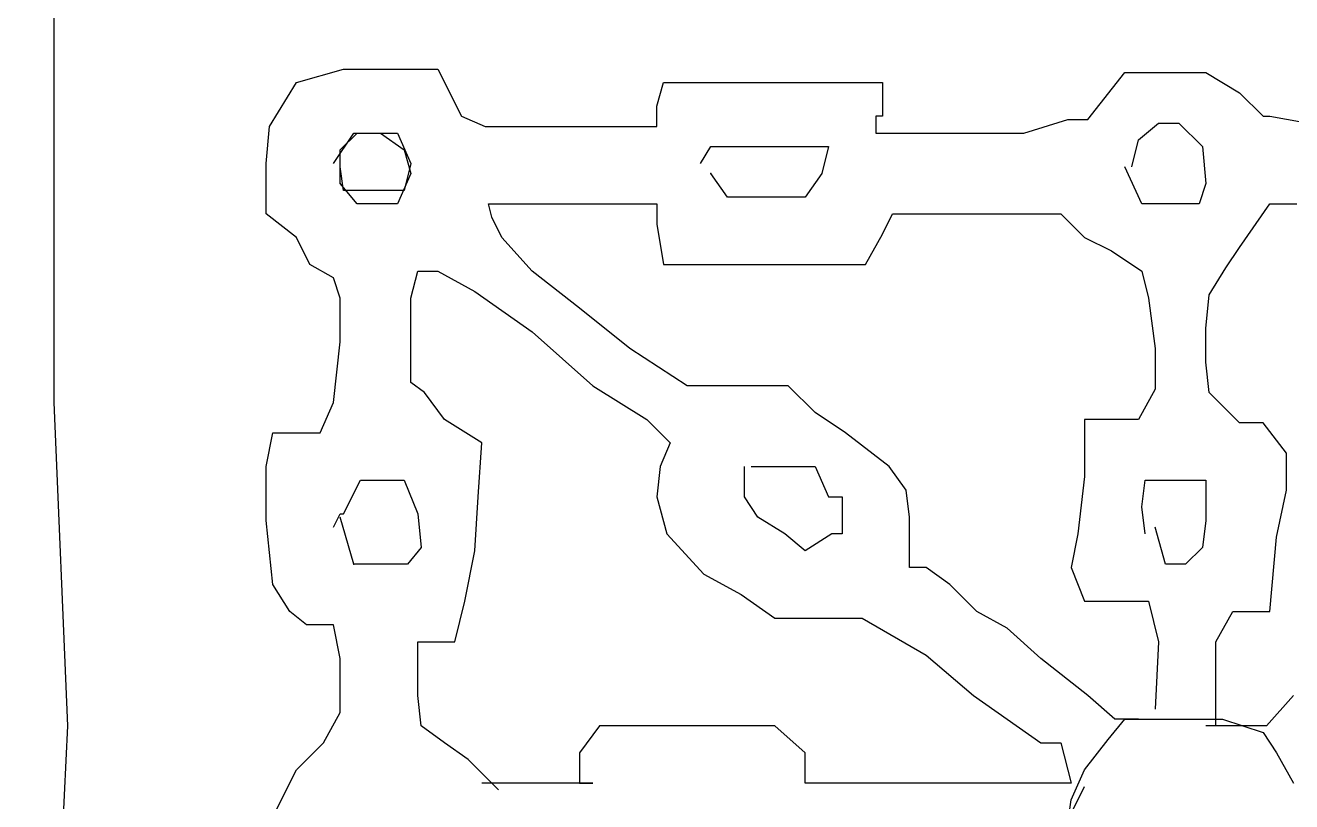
# Model space of a CAD drawing. Extents: x 747954 to 748544, y 4317181 to 4318208.
# Drawn here: x 747992.015 to 747995.775, y 4318045.205 to 4318047.51 of the extents above; entities that cross this region are included whole.
import ezdxf

# ---------------------------------------------------------------- set-up
doc = ezdxf.new("R2010")
doc.units = 0
doc.layers.get('0').update_dxf_attribs({"linetype": 'CONTINUOUS'})

msp = doc.modelspace()

# ---------------------------------------------------------------- linework, layer by layer
at = {"color": 0, "linetype": 'CONTINUOUS'}
for p, q in [((747992.1, 4318047.97), (747992.1, 4318047.32)), ((747992.1, 4318047.97), (747992.1, 4318047.32)), ((747992.82, 4318047.34), (747992.96, 4318047.38)), ((747992.82, 4318047.34), (747992.96, 4318047.38)), ((747992.96, 4318047.38), (747993.09, 4318047.38)), ((747992.96, 4318047.38), (747993.09, 4318047.38)), ((747993.09, 4318047.38), (747993.24, 4318047.38)), ((747993.09, 4318047.38), (747993.24, 4318047.38)), ((747993.24, 4318047.38), (747993.31, 4318047.24)), ((747993.24, 4318047.38), (747993.31, 4318047.24)), ((747995.17, 4318047.23), (747995.28, 4318047.37)), ((747995.17, 4318047.23), (747995.28, 4318047.37)), ((747995.28, 4318047.37), (747995.4, 4318047.37)), ((747995.28, 4318047.37), (747995.4, 4318047.37)), ((747995.4, 4318047.37), (747995.52, 4318047.37)), ((747995.4, 4318047.37), (747995.52, 4318047.37)), ((747995.52, 4318047.37), (747995.62, 4318047.31)), ((747995.52, 4318047.37), (747995.62, 4318047.31)), ((747992.1, 4318047.32), (747992.1, 4318046.39)), ((747992.1, 4318047.32), (747992.1, 4318046.39)), ((747992.74, 4318047.21), (747992.82, 4318047.34)), ((747992.74, 4318047.21), (747992.82, 4318047.34)), ((747993.89, 4318047.27), (747993.91, 4318047.34)), ((747993.89, 4318047.27), (747993.91, 4318047.34)), ((747993.91, 4318047.34), (747993.98, 4318047.34)), ((747993.91, 4318047.34), (747993.98, 4318047.34)), ((747993.98, 4318047.34), (747994.14, 4318047.34)), ((747993.98, 4318047.34), (747994.14, 4318047.34)), ((747994.14, 4318047.34), (747994.27, 4318047.34)), ((747994.14, 4318047.34), (747994.27, 4318047.34)), ((747994.27, 4318047.34), (747994.4, 4318047.34)), ((747994.27, 4318047.34), (747994.4, 4318047.34)), ((747994.4, 4318047.34), (747994.5, 4318047.34)), ((747994.4, 4318047.34), (747994.5, 4318047.34)), ((747994.5, 4318047.34), (747994.56, 4318047.34)), ((747994.5, 4318047.34), (747994.56, 4318047.34)), ((747994.56, 4318047.34), (747994.56, 4318047.24)), ((747994.56, 4318047.34), (747994.56, 4318047.24)), ((747995.62, 4318047.31), (747995.69, 4318047.24)), ((747995.62, 4318047.31), (747995.69, 4318047.24)), ((747993.89, 4318047.21), (747993.89, 4318047.27)), ((747993.89, 4318047.21), (747993.89, 4318047.27)), ((747992.73, 4318047.1), (747992.74, 4318047.21)), ((747992.73, 4318047.1), (747992.74, 4318047.21)), ((747993.31, 4318047.24), (747993.38, 4318047.21)), ((747993.31, 4318047.24), (747993.38, 4318047.21)), ((747993.38, 4318047.21), (747993.5, 4318047.21)), ((747993.38, 4318047.21), (747993.5, 4318047.21)), ((747993.5, 4318047.21), (747993.64, 4318047.21)), ((747993.5, 4318047.21), (747993.64, 4318047.21)), ((747993.64, 4318047.21), (747993.8, 4318047.21)), ((747993.64, 4318047.21), (747993.8, 4318047.21)), ((747993.8, 4318047.21), (747993.89, 4318047.21)), ((747993.8, 4318047.21), (747993.89, 4318047.21)), ((747994.56, 4318047.24), (747994.54, 4318047.24)), ((747994.54, 4318047.24), (747994.54, 4318047.19)), ((747994.56, 4318047.24), (747994.54, 4318047.24)), ((747994.54, 4318047.24), (747994.54, 4318047.19)), ((747994.98, 4318047.19), (747995.11, 4318047.23)), ((747994.98, 4318047.19), (747995.11, 4318047.23)), ((747995.11, 4318047.23), (747995.17, 4318047.23)), ((747995.11, 4318047.23), (747995.17, 4318047.23)), ((747995.32, 4318047.17), (747995.38, 4318047.22)), ((747995.32, 4318047.17), (747995.38, 4318047.22)), ((747995.38, 4318047.22), (747995.44, 4318047.22)), ((747995.38, 4318047.22), (747995.44, 4318047.22)), ((747995.44, 4318047.22), (747995.51, 4318047.15)), ((747995.44, 4318047.22), (747995.51, 4318047.15)), ((747995.69, 4318047.24), (747995.71, 4318047.24)), ((747995.69, 4318047.24), (747995.71, 4318047.24)), ((747995.71, 4318047.24), (747995.88, 4318047.21)), ((747995.71, 4318047.24), (747995.88, 4318047.21)), ((747992.93, 4318047.1), (747992.99, 4318047.19)), ((747992.93, 4318047.1), (747992.99, 4318047.19)), ((747992.95, 4318047.14), (747993, 4318047.19)), ((747992.95, 4318047.14), (747993, 4318047.19)), ((747992.99, 4318047.19), (747993.04, 4318047.19)), ((747992.99, 4318047.19), (747993.04, 4318047.19)), ((747993, 4318047.19), (747993.07, 4318047.19)), ((747993, 4318047.19), (747993.07, 4318047.19)), ((747993.04, 4318047.19), (747993.12, 4318047.19)), ((747993.04, 4318047.19), (747993.12, 4318047.19)), ((747993.07, 4318047.19), (747993.14, 4318047.14)), ((747993.07, 4318047.19), (747993.14, 4318047.14)), ((747993.12, 4318047.19), (747993.16, 4318047.1)), ((747993.12, 4318047.19), (747993.16, 4318047.1)), ((747994.54, 4318047.19), (747994.69, 4318047.19)), ((747994.54, 4318047.19), (747994.69, 4318047.19)), ((747994.69, 4318047.19), (747994.87, 4318047.19)), ((747994.69, 4318047.19), (747994.87, 4318047.19)), ((747994.87, 4318047.19), (747994.98, 4318047.19)), ((747994.87, 4318047.19), (747994.98, 4318047.19)), ((747995.3, 4318047.09), (747995.32, 4318047.17)), ((747995.3, 4318047.09), (747995.32, 4318047.17)), ((747992.95, 4318047.04), (747992.95, 4318047.14)), ((747992.95, 4318047.09), (747992.95, 4318047.14)), ((747992.95, 4318047.04), (747992.95, 4318047.14)), ((747992.95, 4318047.09), (747992.95, 4318047.14)), ((747993.14, 4318047.14), (747993.16, 4318047.07)), ((747993.14, 4318047.14), (747993.16, 4318047.07)), ((747994.02, 4318047.1), (747994.05, 4318047.15)), ((747994.02, 4318047.1), (747994.05, 4318047.15)), ((747994.05, 4318047.15), (747994.11, 4318047.15)), ((747994.05, 4318047.15), (747994.11, 4318047.15)), ((747994.11, 4318047.15), (747994.21, 4318047.15)), ((747994.11, 4318047.15), (747994.21, 4318047.15)), ((747994.21, 4318047.15), (747994.34, 4318047.15)), ((747994.21, 4318047.15), (747994.34, 4318047.15)), ((747994.34, 4318047.15), (747994.4, 4318047.15)), ((747994.34, 4318047.15), (747994.4, 4318047.15)), ((747994.4, 4318047.15), (747994.38, 4318047.07)), ((747994.4, 4318047.15), (747994.38, 4318047.07)), ((747995.51, 4318047.15), (747995.52, 4318047.04)), ((747995.51, 4318047.15), (747995.52, 4318047.04)), ((747992.73, 4318046.95), (747992.73, 4318047.1)), ((747992.73, 4318046.95), (747992.73, 4318047.1)), ((747993.16, 4318047.1), (747993.14, 4318047.02)), ((747993.16, 4318047.1), (747993.14, 4318047.02)), ((747992.96, 4318047.02), (747992.95, 4318047.09)), ((747992.96, 4318047.02), (747992.95, 4318047.09)), ((747993.16, 4318047.07), (747993.12, 4318046.98)), ((747993.16, 4318047.07), (747993.12, 4318046.98)), ((747994.1, 4318047), (747994.05, 4318047.07)), ((747994.1, 4318047), (747994.05, 4318047.07)), ((747994.38, 4318047.07), (747994.33, 4318047)), ((747994.38, 4318047.07), (747994.33, 4318047)), ((747995.33, 4318046.98), (747995.28, 4318047.09)), ((747995.33, 4318046.98), (747995.28, 4318047.09)), ((747993, 4318046.98), (747992.95, 4318047.04)), ((747993, 4318046.98), (747992.95, 4318047.04)), ((747993, 4318047.02), (747992.96, 4318047.02)), ((747993, 4318047.02), (747992.96, 4318047.02)), ((747993.04, 4318047.02), (747993, 4318047.02)), ((747993.04, 4318047.02), (747993, 4318047.02)), ((747993.1, 4318047.02), (747993.04, 4318047.02)), ((747993.1, 4318047.02), (747993.04, 4318047.02)), ((747993.14, 4318047.02), (747993.1, 4318047.02)), ((747993.14, 4318047.02), (747993.1, 4318047.02)), ((747995.52, 4318047.04), (747995.5, 4318046.98)), ((747995.52, 4318047.04), (747995.5, 4318046.98)), ((747994.13, 4318047), (747994.1, 4318047)), ((747994.13, 4318047), (747994.1, 4318047)), ((747994.23, 4318047), (747994.13, 4318047)), ((747994.23, 4318047), (747994.13, 4318047)), ((747994.33, 4318047), (747994.23, 4318047)), ((747994.33, 4318047), (747994.23, 4318047)), ((747992.82, 4318046.88), (747992.73, 4318046.95)), ((747992.82, 4318046.88), (747992.73, 4318046.95)), ((747993.05, 4318046.98), (747993, 4318046.98)), ((747993.05, 4318046.98), (747993, 4318046.98)), ((747993.12, 4318046.98), (747993.05, 4318046.98)), ((747993.12, 4318046.98), (747993.05, 4318046.98)), ((747993.4, 4318046.94), (747993.39, 4318046.98)), ((747993.39, 4318046.98), (747993.54, 4318046.98)), ((747993.4, 4318046.94), (747993.39, 4318046.98)), ((747993.39, 4318046.98), (747993.54, 4318046.98)), ((747993.54, 4318046.98), (747993.72, 4318046.98)), ((747993.54, 4318046.98), (747993.72, 4318046.98)), ((747993.72, 4318046.98), (747993.84, 4318046.98)), ((747993.72, 4318046.98), (747993.84, 4318046.98)), ((747993.84, 4318046.98), (747993.89, 4318046.98)), ((747993.84, 4318046.98), (747993.89, 4318046.98)), ((747993.89, 4318046.98), (747993.89, 4318046.92)), ((747993.89, 4318046.98), (747993.89, 4318046.92)), ((747994.56, 4318046.89), (747994.59, 4318046.95)), ((747994.56, 4318046.89), (747994.59, 4318046.95)), ((747994.59, 4318046.95), (747994.72, 4318046.95)), ((747994.59, 4318046.95), (747994.72, 4318046.95)), ((747994.72, 4318046.95), (747994.88, 4318046.95)), ((747994.72, 4318046.95), (747994.88, 4318046.95)), ((747994.88, 4318046.95), (747995, 4318046.95)), ((747994.88, 4318046.95), (747995, 4318046.95)), ((747995, 4318046.95), (747995.09, 4318046.95)), ((747995, 4318046.95), (747995.09, 4318046.95)), ((747995.09, 4318046.95), (747995.16, 4318046.88)), ((747995.09, 4318046.95), (747995.16, 4318046.88)), ((747995.35, 4318046.98), (747995.33, 4318046.98)), ((747995.35, 4318046.98), (747995.33, 4318046.98)), ((747995.43, 4318046.98), (747995.35, 4318046.98)), ((747995.43, 4318046.98), (747995.35, 4318046.98)), ((747995.5, 4318046.98), (747995.43, 4318046.98)), ((747995.5, 4318046.98), (747995.43, 4318046.98)), ((747995.62, 4318046.85), (747995.71, 4318046.98)), ((747995.62, 4318046.85), (747995.71, 4318046.98)), ((747995.71, 4318046.98), (747995.79, 4318046.98)), ((747995.71, 4318046.98), (747995.79, 4318046.98)), ((747993.43, 4318046.88), (747993.4, 4318046.94)), ((747993.43, 4318046.88), (747993.4, 4318046.94)), ((747993.89, 4318046.92), (747993.91, 4318046.8)), ((747993.89, 4318046.92), (747993.91, 4318046.8)), ((747992.86, 4318046.8), (747992.82, 4318046.88)), ((747992.86, 4318046.8), (747992.82, 4318046.88)), ((747993.52, 4318046.78), (747993.43, 4318046.88)), ((747993.52, 4318046.78), (747993.43, 4318046.88)), ((747994.51, 4318046.8), (747994.56, 4318046.89)), ((747994.51, 4318046.8), (747994.56, 4318046.89)), ((747995.16, 4318046.88), (747995.24, 4318046.84)), ((747995.16, 4318046.88), (747995.24, 4318046.84)), ((747995.24, 4318046.84), (747995.33, 4318046.78)), ((747995.24, 4318046.84), (747995.33, 4318046.78)), ((747995.58, 4318046.79), (747995.62, 4318046.85)), ((747995.58, 4318046.79), (747995.62, 4318046.85)), ((747992.93, 4318046.76), (747992.86, 4318046.8)), ((747992.93, 4318046.76), (747992.86, 4318046.8)), ((747993.91, 4318046.8), (747994, 4318046.8)), ((747993.91, 4318046.8), (747994, 4318046.8)), ((747994, 4318046.8), (747994.21, 4318046.8)), ((747994, 4318046.8), (747994.21, 4318046.8)), ((747994.21, 4318046.8), (747994.31, 4318046.8)), ((747994.21, 4318046.8), (747994.31, 4318046.8)), ((747994.31, 4318046.8), (747994.44, 4318046.8)), ((747994.31, 4318046.8), (747994.44, 4318046.8)), ((747994.44, 4318046.8), (747994.51, 4318046.8)), ((747994.44, 4318046.8), (747994.51, 4318046.8)), ((747992.95, 4318046.7), (747992.93, 4318046.76)), ((747992.95, 4318046.7), (747992.93, 4318046.76)), ((747993.16, 4318046.7), (747993.18, 4318046.78)), ((747993.16, 4318046.7), (747993.18, 4318046.78)), ((747993.18, 4318046.78), (747993.24, 4318046.78)), ((747993.18, 4318046.78), (747993.24, 4318046.78)), ((747993.24, 4318046.78), (747993.35, 4318046.72)), ((747993.24, 4318046.78), (747993.35, 4318046.72)), ((747993.66, 4318046.67), (747993.52, 4318046.78)), ((747993.66, 4318046.67), (747993.52, 4318046.78)), ((747995.33, 4318046.78), (747995.35, 4318046.7)), ((747995.33, 4318046.78), (747995.35, 4318046.7)), ((747995.53, 4318046.71), (747995.58, 4318046.79)), ((747995.53, 4318046.71), (747995.58, 4318046.79)), ((747993.35, 4318046.72), (747993.52, 4318046.6)), ((747993.35, 4318046.72), (747993.52, 4318046.6)), ((747992.95, 4318046.57), (747992.95, 4318046.7)), ((747992.95, 4318046.57), (747992.95, 4318046.7)), ((747993.16, 4318046.57), (747993.16, 4318046.7)), ((747993.16, 4318046.57), (747993.16, 4318046.7)), ((747995.35, 4318046.7), (747995.37, 4318046.55)), ((747995.35, 4318046.7), (747995.37, 4318046.55)), ((747995.52, 4318046.61), (747995.53, 4318046.71)), ((747995.52, 4318046.61), (747995.53, 4318046.71)), ((747993.81, 4318046.55), (747993.66, 4318046.67)), ((747993.81, 4318046.55), (747993.66, 4318046.67)), ((747995.52, 4318046.51), (747995.52, 4318046.61)), ((747995.52, 4318046.51), (747995.52, 4318046.61)), ((747992.93, 4318046.39), (747992.95, 4318046.57)), ((747992.93, 4318046.39), (747992.95, 4318046.57)), ((747993.16, 4318046.45), (747993.16, 4318046.57)), ((747993.16, 4318046.45), (747993.16, 4318046.57)), ((747993.52, 4318046.6), (747993.7, 4318046.44)), ((747993.52, 4318046.6), (747993.7, 4318046.44)), ((747993.98, 4318046.44), (747993.81, 4318046.55)), ((747993.98, 4318046.44), (747993.81, 4318046.55)), ((747995.37, 4318046.55), (747995.37, 4318046.43)), ((747995.37, 4318046.55), (747995.37, 4318046.43)), ((747995.53, 4318046.42), (747995.52, 4318046.51)), ((747995.53, 4318046.42), (747995.52, 4318046.51)), ((747993.2, 4318046.42), (747993.16, 4318046.45)), ((747993.2, 4318046.42), (747993.16, 4318046.45)), ((747993.26, 4318046.34), (747993.2, 4318046.42)), ((747993.26, 4318046.34), (747993.2, 4318046.42)), ((747993.7, 4318046.44), (747993.86, 4318046.34)), ((747993.7, 4318046.44), (747993.86, 4318046.34)), ((747994.05, 4318046.44), (747993.98, 4318046.44)), ((747994.05, 4318046.44), (747993.98, 4318046.44)), ((747994.11, 4318046.44), (747994.05, 4318046.44)), ((747994.11, 4318046.44), (747994.05, 4318046.44)), ((747994.2, 4318046.44), (747994.11, 4318046.44)), ((747994.2, 4318046.44), (747994.11, 4318046.44)), ((747994.28, 4318046.44), (747994.2, 4318046.44)), ((747994.28, 4318046.44), (747994.2, 4318046.44)), ((747994.36, 4318046.36), (747994.28, 4318046.44)), ((747994.36, 4318046.36), (747994.28, 4318046.44)), ((747995.37, 4318046.43), (747995.32, 4318046.34)), ((747995.37, 4318046.43), (747995.32, 4318046.34)), ((747995.62, 4318046.33), (747995.53, 4318046.42)), ((747995.62, 4318046.33), (747995.53, 4318046.42)), ((747992.1, 4318046.39), (747992.14, 4318045.43)), ((747992.1, 4318046.39), (747992.14, 4318045.43)), ((747992.89, 4318046.3), (747992.93, 4318046.39)), ((747992.89, 4318046.3), (747992.93, 4318046.39)), ((747994.45, 4318046.3), (747994.36, 4318046.36)), ((747994.45, 4318046.3), (747994.36, 4318046.36)), ((747993.37, 4318046.27), (747993.26, 4318046.34)), ((747993.37, 4318046.27), (747993.26, 4318046.34)), ((747993.86, 4318046.34), (747993.93, 4318046.27)), ((747993.86, 4318046.34), (747993.93, 4318046.27)), ((747995.24, 4318046.34), (747995.16, 4318046.34)), ((747995.16, 4318046.34), (747995.16, 4318046.17)), ((747995.24, 4318046.34), (747995.16, 4318046.34)), ((747995.16, 4318046.34), (747995.16, 4318046.17)), ((747995.32, 4318046.34), (747995.24, 4318046.34)), ((747995.32, 4318046.34), (747995.24, 4318046.34)), ((747995.69, 4318046.33), (747995.62, 4318046.33)), ((747995.69, 4318046.33), (747995.62, 4318046.33)), ((747995.76, 4318046.24), (747995.69, 4318046.33)), ((747995.76, 4318046.24), (747995.69, 4318046.33)), ((747992.73, 4318046.2), (747992.75, 4318046.3)), ((747992.73, 4318046.2), (747992.75, 4318046.3)), ((747992.75, 4318046.3), (747992.82, 4318046.3)), ((747992.75, 4318046.3), (747992.82, 4318046.3)), ((747992.82, 4318046.3), (747992.89, 4318046.3)), ((747992.82, 4318046.3), (747992.89, 4318046.3)), ((747993.36, 4318046.11), (747993.37, 4318046.27)), ((747993.36, 4318046.11), (747993.37, 4318046.27)), ((747993.93, 4318046.27), (747993.9, 4318046.2)), ((747993.93, 4318046.27), (747993.9, 4318046.2)), ((747994.58, 4318046.2), (747994.45, 4318046.3)), ((747994.58, 4318046.2), (747994.45, 4318046.3)), ((747995.76, 4318046.13), (747995.76, 4318046.24)), ((747995.76, 4318046.13), (747995.76, 4318046.24)), ((747992.73, 4318046.04), (747992.73, 4318046.2)), ((747992.73, 4318046.04), (747992.73, 4318046.2)), ((747993.9, 4318046.2), (747993.89, 4318046.11)), ((747993.9, 4318046.2), (747993.89, 4318046.11)), ((747994.15, 4318046.11), (747994.15, 4318046.2)), ((747994.15, 4318046.11), (747994.15, 4318046.2)), ((747994.17, 4318046.2), (747994.19, 4318046.2)), ((747994.17, 4318046.2), (747994.19, 4318046.2)), ((747994.19, 4318046.2), (747994.25, 4318046.2)), ((747994.19, 4318046.2), (747994.25, 4318046.2)), ((747994.25, 4318046.2), (747994.36, 4318046.2)), ((747994.25, 4318046.2), (747994.36, 4318046.2)), ((747994.36, 4318046.2), (747994.4, 4318046.11)), ((747994.36, 4318046.2), (747994.4, 4318046.11)), ((747994.63, 4318046.13), (747994.58, 4318046.2)), ((747994.63, 4318046.13), (747994.58, 4318046.2)), ((747992.96, 4318046.06), (747993.01, 4318046.16)), ((747992.96, 4318046.06), (747993.01, 4318046.16)), ((747993.01, 4318046.16), (747993.1, 4318046.16)), ((747993.01, 4318046.16), (747993.1, 4318046.16)), ((747993.1, 4318046.16), (747993.14, 4318046.16)), ((747993.1, 4318046.16), (747993.14, 4318046.16)), ((747993.14, 4318046.16), (747993.18, 4318046.06)), ((747993.14, 4318046.16), (747993.18, 4318046.06)), ((747995.16, 4318046.17), (747995.14, 4318046)), ((747995.16, 4318046.17), (747995.14, 4318046)), ((747995.33, 4318046.08), (747995.34, 4318046.16)), ((747995.33, 4318046.08), (747995.34, 4318046.16)), ((747995.34, 4318046.16), (747995.38, 4318046.16)), ((747995.34, 4318046.16), (747995.38, 4318046.16)), ((747995.38, 4318046.16), (747995.43, 4318046.16)), ((747995.38, 4318046.16), (747995.43, 4318046.16)), ((747995.43, 4318046.16), (747995.49, 4318046.16)), ((747995.43, 4318046.16), (747995.49, 4318046.16)), ((747995.49, 4318046.16), (747995.52, 4318046.16)), ((747995.49, 4318046.16), (747995.52, 4318046.16)), ((747995.52, 4318046.16), (747995.52, 4318046.04)), ((747995.52, 4318046.16), (747995.52, 4318046.04)), ((747994.64, 4318046.05), (747994.63, 4318046.13)), ((747994.64, 4318046.05), (747994.63, 4318046.13)), ((747995.73, 4318045.99), (747995.76, 4318046.13)), ((747995.73, 4318045.99), (747995.76, 4318046.13)), ((747993.35, 4318045.95), (747993.36, 4318046.11)), ((747993.35, 4318045.95), (747993.36, 4318046.11)), ((747993.89, 4318046.11), (747993.92, 4318046)), ((747993.89, 4318046.11), (747993.92, 4318046)), ((747994.19, 4318046.05), (747994.15, 4318046.11)), ((747994.19, 4318046.05), (747994.15, 4318046.11)), ((747994.4, 4318046.11), (747994.44, 4318046.11)), ((747994.4, 4318046.11), (747994.44, 4318046.11)), ((747994.44, 4318046.11), (747994.44, 4318046)), ((747994.44, 4318046.11), (747994.44, 4318046)), ((747995.34, 4318046), (747995.33, 4318046.08)), ((747995.34, 4318046), (747995.33, 4318046.08)), ((747992.93, 4318046.02), (747992.95, 4318046.06)), ((747992.93, 4318046.02), (747992.95, 4318046.06)), ((747992.95, 4318046.06), (747992.96, 4318046.06)), ((747992.95, 4318046.06), (747992.96, 4318046.06)), ((747992.99, 4318045.91), (747992.95, 4318046.05)), ((747992.99, 4318045.91), (747992.95, 4318046.05)), ((747993.18, 4318046.06), (747993.19, 4318045.96)), ((747993.18, 4318046.06), (747993.19, 4318045.96)), ((747994.27, 4318046), (747994.19, 4318046.05)), ((747994.27, 4318046), (747994.19, 4318046.05)), ((747994.64, 4318045.9), (747994.64, 4318046.05)), ((747994.64, 4318045.9), (747994.64, 4318046.05)), ((747992.75, 4318045.85), (747992.73, 4318046.04)), ((747992.75, 4318045.85), (747992.73, 4318046.04)), ((747995.4, 4318045.91), (747995.37, 4318046.02)), ((747995.4, 4318045.91), (747995.37, 4318046.02)), ((747995.52, 4318046.04), (747995.51, 4318045.96)), ((747995.52, 4318046.04), (747995.51, 4318045.96)), ((747993.92, 4318046), (747994.03, 4318045.88)), ((747993.92, 4318046), (747994.03, 4318045.88)), ((747994.33, 4318045.95), (747994.27, 4318046)), ((747994.33, 4318045.95), (747994.27, 4318046)), ((747994.41, 4318046), (747994.33, 4318045.95)), ((747994.41, 4318046), (747994.33, 4318045.95)), ((747994.44, 4318046), (747994.41, 4318046)), ((747994.44, 4318046), (747994.41, 4318046)), ((747995.14, 4318046), (747995.12, 4318045.9)), ((747995.14, 4318046), (747995.12, 4318045.9)), ((747995.71, 4318045.77), (747995.73, 4318045.99)), ((747995.71, 4318045.77), (747995.73, 4318045.99)), ((747993.19, 4318045.96), (747993.15, 4318045.91)), ((747993.19, 4318045.96), (747993.15, 4318045.91)), ((747993.32, 4318045.8), (747993.35, 4318045.95)), ((747993.32, 4318045.8), (747993.35, 4318045.95)), ((747995.51, 4318045.96), (747995.46, 4318045.91)), ((747995.51, 4318045.96), (747995.46, 4318045.91)), ((747993.03, 4318045.91), (747992.99, 4318045.91)), ((747993.03, 4318045.91), (747992.99, 4318045.91)), ((747993.1, 4318045.91), (747993.03, 4318045.91)), ((747993.1, 4318045.91), (747993.03, 4318045.91)), ((747993.15, 4318045.91), (747993.1, 4318045.91)), ((747993.15, 4318045.91), (747993.1, 4318045.91)), ((747994.69, 4318045.9), (747994.64, 4318045.9)), ((747994.69, 4318045.9), (747994.64, 4318045.9)), ((747994.76, 4318045.85), (747994.69, 4318045.9)), ((747994.76, 4318045.85), (747994.69, 4318045.9)), ((747995.12, 4318045.9), (747995.16, 4318045.8)), ((747995.12, 4318045.9), (747995.16, 4318045.8)), ((747995.46, 4318045.91), (747995.4, 4318045.91)), ((747995.46, 4318045.91), (747995.4, 4318045.91)), ((747994.03, 4318045.88), (747994.14, 4318045.82)), ((747994.03, 4318045.88), (747994.14, 4318045.82)), ((747992.8, 4318045.77), (747992.75, 4318045.85)), ((747992.8, 4318045.77), (747992.75, 4318045.85)), ((747994.14, 4318045.82), (747994.24, 4318045.75)), ((747994.14, 4318045.82), (747994.24, 4318045.75)), ((747994.84, 4318045.77), (747994.76, 4318045.85)), ((747994.84, 4318045.77), (747994.76, 4318045.85)), ((747993.29, 4318045.68), (747993.32, 4318045.8)), ((747993.29, 4318045.68), (747993.32, 4318045.8)), ((747995.16, 4318045.8), (747995.23, 4318045.8)), ((747995.16, 4318045.8), (747995.23, 4318045.8)), ((747995.23, 4318045.8), (747995.3, 4318045.8)), ((747995.23, 4318045.8), (747995.3, 4318045.8)), ((747995.3, 4318045.8), (747995.35, 4318045.8)), ((747995.3, 4318045.8), (747995.35, 4318045.8)), ((747995.35, 4318045.8), (747995.38, 4318045.68)), ((747995.35, 4318045.8), (747995.38, 4318045.68)), ((747992.85, 4318045.73), (747992.8, 4318045.77)), ((747992.85, 4318045.73), (747992.8, 4318045.77)), ((747994.24, 4318045.75), (747994.33, 4318045.75)), ((747994.24, 4318045.75), (747994.33, 4318045.75)), ((747994.33, 4318045.75), (747994.41, 4318045.75)), ((747994.33, 4318045.75), (747994.41, 4318045.75)), ((747994.41, 4318045.75), (747994.45, 4318045.75)), ((747994.41, 4318045.75), (747994.45, 4318045.75)), ((747994.45, 4318045.75), (747994.5, 4318045.75)), ((747994.45, 4318045.75), (747994.5, 4318045.75)), ((747994.5, 4318045.75), (747994.69, 4318045.64)), ((747994.5, 4318045.75), (747994.69, 4318045.64)), ((747994.93, 4318045.72), (747994.84, 4318045.77)), ((747994.93, 4318045.72), (747994.84, 4318045.77)), ((747995.55, 4318045.68), (747995.6, 4318045.77)), ((747995.55, 4318045.68), (747995.6, 4318045.77)), ((747995.6, 4318045.77), (747995.62, 4318045.77)), ((747995.6, 4318045.77), (747995.62, 4318045.77)), ((747995.62, 4318045.77), (747995.71, 4318045.77)), ((747995.62, 4318045.77), (747995.71, 4318045.77)), ((747992.93, 4318045.73), (747992.85, 4318045.73)), ((747992.93, 4318045.73), (747992.85, 4318045.73)), ((747992.95, 4318045.63), (747992.93, 4318045.73)), ((747992.95, 4318045.63), (747992.93, 4318045.73)), ((747995.03, 4318045.63), (747994.93, 4318045.72)), ((747995.03, 4318045.63), (747994.93, 4318045.72)), ((747993.18, 4318045.64), (747993.18, 4318045.68)), ((747993.18, 4318045.68), (747993.29, 4318045.68)), ((747993.18, 4318045.64), (747993.18, 4318045.68)), ((747993.18, 4318045.68), (747993.29, 4318045.68)), ((747995.38, 4318045.68), (747995.37, 4318045.48)), ((747995.38, 4318045.68), (747995.37, 4318045.48)), ((747995.55, 4318045.6), (747995.55, 4318045.68)), ((747995.55, 4318045.6), (747995.55, 4318045.68)), ((747992.95, 4318045.47), (747992.95, 4318045.63)), ((747992.95, 4318045.47), (747992.95, 4318045.63)), ((747993.18, 4318045.57), (747993.18, 4318045.64)), ((747993.18, 4318045.57), (747993.18, 4318045.64)), ((747994.69, 4318045.64), (747994.83, 4318045.52)), ((747994.69, 4318045.64), (747994.83, 4318045.52)), ((747995.17, 4318045.52), (747995.03, 4318045.63)), ((747995.17, 4318045.52), (747995.03, 4318045.63)), ((747995.55, 4318045.52), (747995.55, 4318045.6)), ((747995.55, 4318045.52), (747995.55, 4318045.6)), ((747993.18, 4318045.52), (747993.18, 4318045.57)), ((747993.18, 4318045.52), (747993.18, 4318045.57)), ((747993.19, 4318045.43), (747993.18, 4318045.52)), ((747993.19, 4318045.43), (747993.18, 4318045.52)), ((747994.83, 4318045.52), (747994.93, 4318045.45)), ((747994.83, 4318045.52), (747994.93, 4318045.45)), ((747995.25, 4318045.45), (747995.17, 4318045.52)), ((747995.25, 4318045.45), (747995.17, 4318045.52)), ((747995.55, 4318045.43), (747995.55, 4318045.52)), ((747995.55, 4318045.43), (747995.55, 4318045.52)), ((747995.78, 4318045.52), (747995.7, 4318045.43)), ((747995.78, 4318045.52), (747995.7, 4318045.43)), ((747992.9, 4318045.38), (747992.95, 4318045.47)), ((747992.9, 4318045.38), (747992.95, 4318045.47)), ((747994.93, 4318045.45), (747995.03, 4318045.38)), ((747994.93, 4318045.45), (747995.03, 4318045.38)), ((747995.23, 4318045.39), (747995.28, 4318045.45)), ((747995.23, 4318045.39), (747995.28, 4318045.45)), ((747995.32, 4318045.45), (747995.25, 4318045.45)), ((747995.32, 4318045.45), (747995.25, 4318045.45)), ((747995.28, 4318045.45), (747995.38, 4318045.45)), ((747995.28, 4318045.45), (747995.38, 4318045.45)), ((747995.38, 4318045.45), (747995.47, 4318045.45)), ((747995.38, 4318045.45), (747995.47, 4318045.45)), ((747995.47, 4318045.45), (747995.57, 4318045.45)), ((747995.47, 4318045.45), (747995.57, 4318045.45)), ((747995.57, 4318045.45), (747995.69, 4318045.41)), ((747995.57, 4318045.45), (747995.69, 4318045.41)), ((747992.14, 4318045.43), (747992.12, 4318045.01)), ((747992.14, 4318045.43), (747992.12, 4318045.01)), ((747993.26, 4318045.38), (747993.19, 4318045.43)), ((747993.26, 4318045.38), (747993.19, 4318045.43)), ((747993.72, 4318045.43), (747993.66, 4318045.35)), ((747993.72, 4318045.43), (747993.66, 4318045.35)), ((747993.8, 4318045.43), (747993.72, 4318045.43)), ((747993.8, 4318045.43), (747993.72, 4318045.43)), ((747993.93, 4318045.43), (747993.8, 4318045.43)), ((747993.93, 4318045.43), (747993.8, 4318045.43)), ((747994.08, 4318045.43), (747993.93, 4318045.43)), ((747994.08, 4318045.43), (747993.93, 4318045.43)), ((747994.24, 4318045.43), (747994.08, 4318045.43)), ((747994.24, 4318045.43), (747994.08, 4318045.43)), ((747994.33, 4318045.35), (747994.24, 4318045.43)), ((747994.33, 4318045.35), (747994.24, 4318045.43)), ((747995.6, 4318045.43), (747995.52, 4318045.43)), ((747995.6, 4318045.43), (747995.52, 4318045.43)), ((747995.66, 4318045.43), (747995.6, 4318045.43)), ((747995.66, 4318045.43), (747995.6, 4318045.43)), ((747995.7, 4318045.43), (747995.66, 4318045.43)), ((747995.7, 4318045.43), (747995.66, 4318045.43)), ((747995.69, 4318045.41), (747995.73, 4318045.35)), ((747995.69, 4318045.41), (747995.73, 4318045.35)), ((747992.82, 4318045.3), (747992.9, 4318045.38)), ((747992.82, 4318045.3), (747992.9, 4318045.38)), ((747993.33, 4318045.33), (747993.26, 4318045.38)), ((747993.33, 4318045.33), (747993.26, 4318045.38)), ((747995.03, 4318045.38), (747995.09, 4318045.38)), ((747995.03, 4318045.38), (747995.09, 4318045.38)), ((747995.09, 4318045.38), (747995.12, 4318045.26)), ((747995.09, 4318045.38), (747995.12, 4318045.26)), ((747995.16, 4318045.3), (747995.23, 4318045.39)), ((747995.16, 4318045.3), (747995.23, 4318045.39)), ((747993.42, 4318045.24), (747993.33, 4318045.33)), ((747993.42, 4318045.24), (747993.33, 4318045.33)), ((747993.66, 4318045.35), (747993.66, 4318045.26)), ((747993.66, 4318045.35), (747993.66, 4318045.26)), ((747994.33, 4318045.26), (747994.33, 4318045.35)), ((747994.33, 4318045.26), (747994.33, 4318045.35)), ((747995.73, 4318045.35), (747995.78, 4318045.26)), ((747995.73, 4318045.35), (747995.78, 4318045.26)), ((747992.76, 4318045.18), (747992.82, 4318045.3)), ((747992.76, 4318045.18), (747992.82, 4318045.3)), ((747995.12, 4318045.21), (747995.16, 4318045.3)), ((747995.12, 4318045.21), (747995.16, 4318045.3)), ((747993.41, 4318045.26), (747993.37, 4318045.26)), ((747993.41, 4318045.26), (747993.37, 4318045.26)), ((747993.46, 4318045.26), (747993.41, 4318045.26)), ((747993.46, 4318045.26), (747993.41, 4318045.26)), ((747993.57, 4318045.26), (747993.46, 4318045.26)), ((747993.57, 4318045.26), (747993.46, 4318045.26)), ((747993.7, 4318045.26), (747993.57, 4318045.26)), ((747993.7, 4318045.26), (747993.57, 4318045.26)), ((747993.66, 4318045.26), (747993.7, 4318045.26)), ((747993.66, 4318045.26), (747993.7, 4318045.26)), ((747994.45, 4318045.26), (747994.33, 4318045.26)), ((747994.45, 4318045.26), (747994.33, 4318045.26)), ((747994.61, 4318045.26), (747994.45, 4318045.26)), ((747994.61, 4318045.26), (747994.45, 4318045.26)), ((747994.79, 4318045.26), (747994.61, 4318045.26)), ((747994.79, 4318045.26), (747994.61, 4318045.26)), ((747994.98, 4318045.26), (747994.79, 4318045.26)), ((747994.98, 4318045.26), (747994.79, 4318045.26)), ((747995.08, 4318045.26), (747994.98, 4318045.26)), ((747995.08, 4318045.26), (747994.98, 4318045.26)), ((747995.12, 4318045.26), (747995.08, 4318045.26)), ((747995.12, 4318045.26), (747995.08, 4318045.26)), ((747995.12, 4318045.17), (747995.16, 4318045.25)), ((747995.12, 4318045.17), (747995.16, 4318045.25)), ((747995.11, 4318045.14), (747995.12, 4318045.21)), ((747995.11, 4318045.14), (747995.12, 4318045.21))]:
    msp.add_line(p, q, dxfattribs=at)
for p in [(747994.05, 4318047.07), (747994.05, 4318047.07), (747992.95, 4318047.04), (747992.95, 4318047.04), (747992.99, 4318045.91), (747992.99, 4318045.91)]:
    msp.add_point(p, dxfattribs=at)

# ---------------------------------------------------------------- meshes
mesh = msp.add_polyface(dxfattribs=at)
corners = [(747954.5, 4317181), (747954.5, 4317181), (747954.5, 4317371.9618), (748262.5, 4317181), (747954.5, 4317546.4935), (748544, 4317181), (747954.5, 4318207.5), (748544, 4317842.0065), (748544, 4318207.5)]
mesh.append_faces([[corners[k] for k in face] for face in [(0, 1, 3, 2), (2, 3, 5, 4), (4, 5, 7, 6), (6, 7, 8, 8)]], dxfattribs={"vtx0": -1, "vtx2": -1, "color": 0})
mesh = msp.add_polyface(dxfattribs=at)
corners = [(747964.5, 4318021), (747964.5, 4318021), (747964.5, 4318195.2713), (748245.58, 4318021), (747964.5, 4318201.5), (748245.58, 4318027.2287), (748245.58, 4318201.5)]
mesh.append_faces([[corners[k] for k in face] for face in [(0, 1, 3, 2), (2, 3, 5, 4), (4, 5, 6, 6)]], dxfattribs={"vtx0": -1, "vtx2": -1, "color": 0})

doc.saveas('drawing.dxf')
